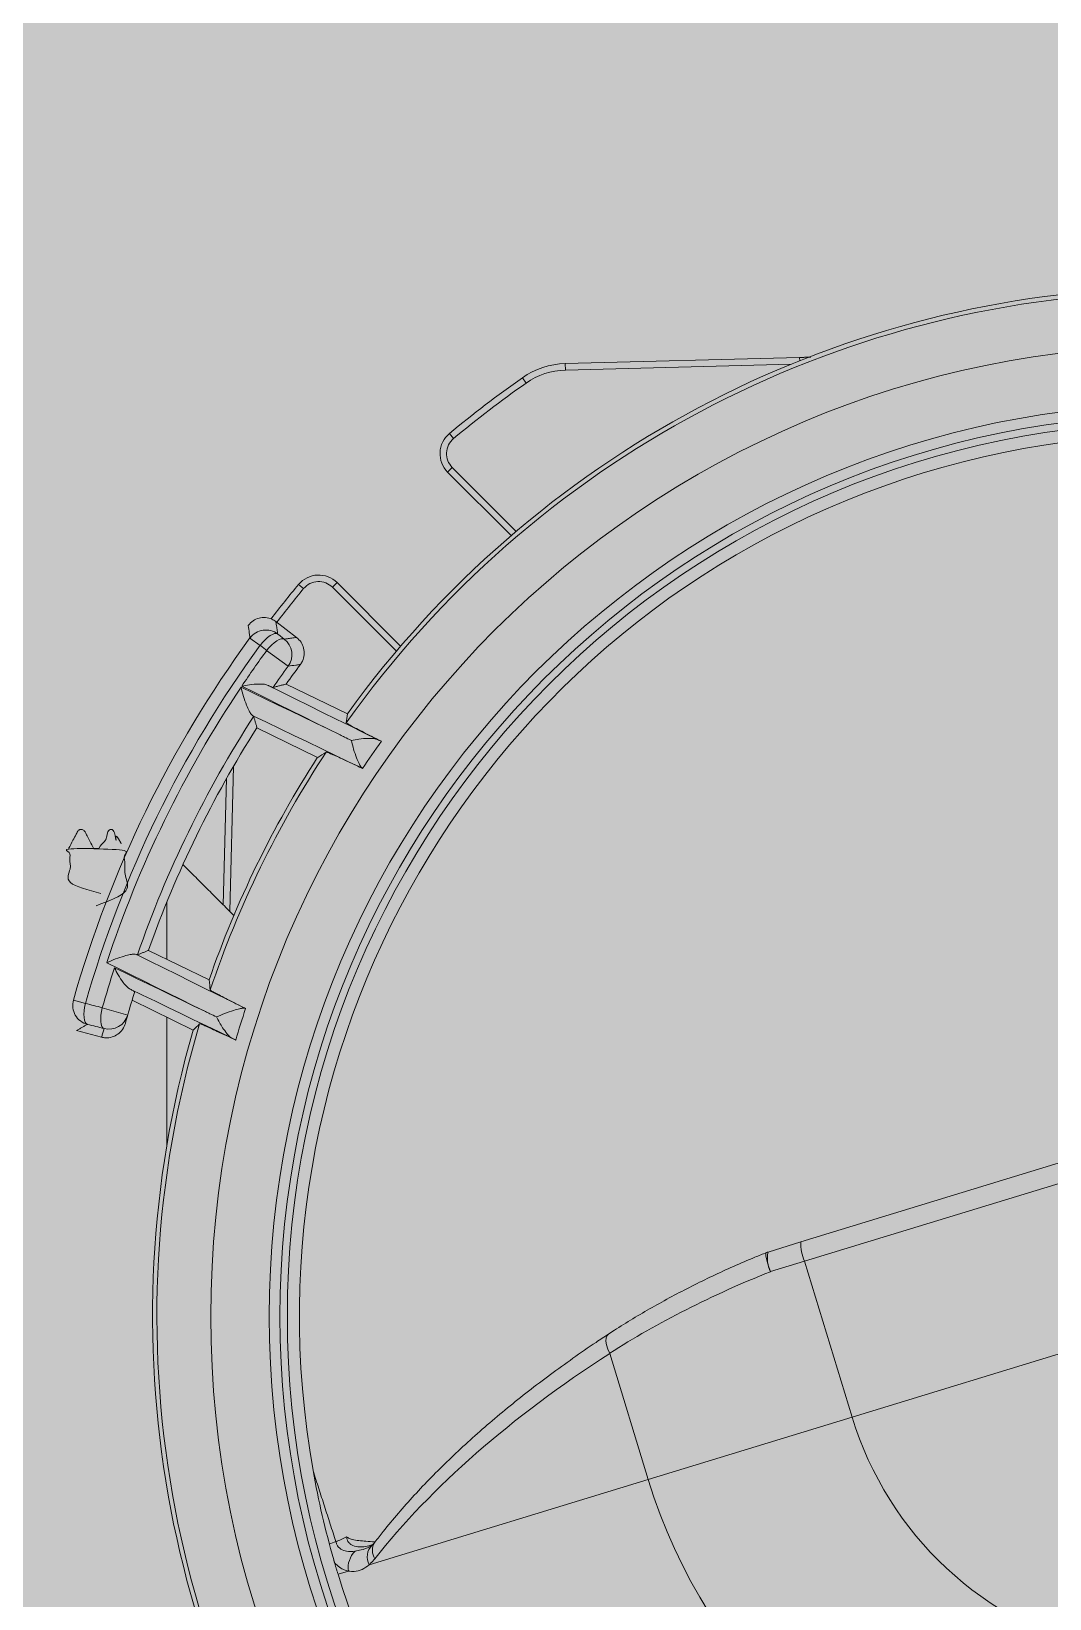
# Model space of a CAD drawing. Header units: millimetres. Extents: x -225363 to 347188, y -782467 to 813415.
# Drawn here: x 28086.5 to 28168.6, y 12948.7 to 13075 of the extents above; entities that cross this region are included whole.
import ezdxf

# ---------------------------------------------------------------- set-up
doc = ezdxf.new("R2010")
doc.units = ezdxf.units.MM
doc.layers.add('Xref SCN', color=8, linetype='Continuous', lineweight=0)
pattern_1 = [(197, (-1424125.8, -442865.07), (-126.479246, -237.872866), [95.25, -285.75]), (287, (-1424185.26, -442833.45), (237.872866, -126.479246), [95.25, -285.75])]

# ---------------------------------------------------------------- blocks, each defined once
blk = doc.blocks.new('Xref SCN')
at = {"layer": 'Xref SCN', "ltscale": 3}
h = blk.add_hatch(dxfattribs=at)
h.set_pattern_fill('CROSS', color=256, scale=30, angle=197)
h.set_pattern_definition(pattern_1)
edge = h.paths.add_edge_path()
edge.add_arc((2267.43, -6082.96), 1150, 110.6378, 180.38556)
edge.add_line((1117.46, -6090.69), (1124.35, -7115.46))
edge.add_arc((2274.33, -7107.72), 1150, 180.38556, 270.38556)
edge.add_line((2282.07, -8257.69), (21549.9, -8127.55))
edge.add_arc((21542.16, -6977.57), 1150, 270.38535, 360.44018)
edge.add_line((22692.14, -6968.74), (22692.17, -2095.91))
edge.add_arc((21542.2, -2104.75), 1150, 0.44039, 90.38556)
edge.add_line((21534.46, -954.77), (6081.87, -1059.02))
edge.add_arc((6089.61, -2209), 1150, 90.38541, 160.13317)
edge.add_arc((-23.55, -0.08), 5350, 290.6378, 340.13331, ccw=False)
edge = h.paths.add_edge_path()
edge.add_arc((21542.2, 18280.17), 1150, 0.44034, 104.36987, ccw=False)
edge.add_line((22692.17, 18289.01), (22692.17, 2403.99))
edge.add_arc((21542.2, 2395.15), 1150, -89.61444, 0.44034, ccw=False)
edge.add_line((21549.94, 1245.18), (6067.06, 1140.93))
edge.add_arc((6059.32, 2290.9), 1150, 200.63777, 270.38553, ccw=False)
edge.add_arc((-23.55, -0.08), 5350, 20.6378, 28.59529)
edge.add_arc((5234.3, 2862.4), 636.56, 160.1438, 208.30764, ccw=False)
edge.add_arc((7788.19, 2340.32), 3237.89, 44.33072, 166.81967, ccw=False)
edge.add_arc((13743.19, 8157.79), 5087.07, 224.33072, 255.06492)
edge.add_arc((13751.05, 8258.78), 5186.7, 255.26847, 275.82448)
edge.add_arc((13743.19, 8157.79), 5087.07, 276.02803, 352.80401)
edge.add_arc((13366.13, 8136.44), 5458.92, 353.52217, 372.96168)
edge.add_arc((13743.19, 8157.79), 5087.07, 13.67983, 75.72665)
edge.add_arc((16202.13, 17226.12), 4310.08, 184.54285, 253.76877, ccw=False)
edge.add_arc((12055.19, 16895.67), 150, 104.4177, 184.1801, ccw=False)
edge.add_line((12017.84, 17040.95), (21256.8, 19394.19))
h = blk.add_hatch(dxfattribs=at)
h.set_pattern_fill('CROSS', color=256, scale=30, angle=197)
h.set_pattern_definition(pattern_1)
edge = h.paths.add_edge_path()
edge.add_line((10158.25, 16567.29), (1851.34, 14451.44))
edge.add_arc((2136.75, 13337.42), 1150, 104.36987, 180.38556)
edge.add_line((986.77, 13329.68), (1035.39, 6105.34))
edge.add_arc((2185.36, 6113.08), 1150, 180.38556, 250.13331)
edge.add_arc((-23.55, -0.08), 5350, 54.44102, 70.13331, ccw=False)
edge.add_arc((3168.42, 4685.79), 343.18, 256.3943, 333.3422)
edge.add_arc((7788.19, 2340.32), 4837.89, 44.33072, 153.06453, ccw=False)
edge.add_arc((13743.19, 8157.79), 3487.07, 224.33072, 435.87878)
edge.add_arc((16212.73, 17236.67), 5922.69, 187.715863, 254.13812, ccw=False)
edge.add_arc((10541.85, 16468.34), 200, 187.6327, 187.7159, ccw=False)
edge.add_arc((10194.95, 16421.85), 150, 7.6327, 104.1621)
edge = h.paths.add_edge_path()
edge.add_arc((-13757.86, 9268.23), 1150, 104.35993, 180.44034)
edge.add_line((-14907.83, 9259.39), (-14907.83, 2149.03))
edge.add_arc((-13757.86, 2157.87), 1150, 180.44034, 270.38556)
edge.add_line((-13750.13, 1007.9), (-6128.96, 1058.86))
edge.add_arc((-6136.7, 2208.82), 1149.99, 270.38591, 340.13367)
edge.add_arc((-23.55, -0.08), 5350, 110.63781, 160.13331, ccw=False)
edge.add_arc((-2314.54, 6082.8), 1150, 290.6378, 360.38556)
edge.add_line((-1164.56, 6090.54), (-1205.64, 12195.07))
edge.add_arc((-2355.62, 12187.33), 1150, 0.38556, 104.35993)
edge.add_line((-2640.83, 13301.4), (-14043.08, 10382.3))
edge = h.paths.add_edge_path()
edge.add_line((-13750.1, -8364.83), (-2217.81, -8287.97))
edge.add_arc((-2225.56, -7138.01), 1149.99, 270.3861, 360.3861)
edge.add_line((-1075.6, -7130.26), (-1082.49, -6105.5))
edge.add_arc((-2232.47, -6113.24), 1150, 0.38556, 70.13331)
edge.add_arc((-23.55, -0.08), 5350, 200.6378, 250.13331, ccw=False)
edge.add_arc((-6106.43, -2291.06), 1150, 20.6378, 90.38556)
edge.add_line((-6114.17, -1141.09), (-13765.59, -1192.05))
edge.add_arc((-13757.84, -2342.01), 1149.99, 90.38614, 180.44099)
edge.add_line((-14907.8, -2350.87), (-14907.83, -7223.7))
edge.add_arc((-13757.86, -7214.86), 1150, 180.44039, 270.38556)
edge.add_arc((-13747.77, -8714.82), 349.99, 90.3818, 90.3856, ccw=False)
blk = doc.blocks.new('23')
at = {"color": 8, "linetype": 'Continuous', "lineweight": 15}
for p, q in [((2951304.16, 1774423.13), (2951303.41, 1774420.23)), ((2951307.68, 1774423.48), (2951307.29, 1774422.1)), ((2951306.8, 1774420.16), (2951305.96, 1774417.22)), ((2951304.21, 1774409.69), (2951307.65, 1774416.73)), ((2951313.4, 1774414.84), (2951309.99, 1774407.85)), ((2951305.69, 1774412.71), (2951290.97, 1774412.71)), ((2951318.99, 1774412.71), (2951312.37, 1774412.71)), ((2951318.63, 1774406.22), (2951333.19, 1774405.84)), ((2951334.57, 1774405.05), (2951317.9, 1774405.49)), ((2951339.02, 1774402.35), (2951335.61, 1774395.36)), ((2951348.5, 1774401.99), (2951349.35, 1774403.15)), ((2951346.11, 1774398.75), (2951347.91, 1774401.23)), ((2951340.62, 1774391.93), (2951344.05, 1774398.97)), ((2951349.42, 1774397.79), (2951351.25, 1774400.17)), ((2951355.04, 1774396.98), (2951355.52, 1774397.55)), ((2951347.83, 1774386.29), (2951355.19, 1774393.65)), ((2951355.19, 1774393.65), (2951355.72, 1774393.12)), ((2951241.96, 1774391.8), (2951241.59, 1774393.01)), ((2951355.72, 1774393.12), (2951348.4, 1774385.8)), ((2951252.51, 1774357.29), (2951242.68, 1774389.42)), ((2951361.13, 1774373.07), (2951368.45, 1774380.39)), ((2951368.98, 1774379.86), (2951361.61, 1774372.5)), ((2951368.98, 1774379.86), (2951368.45, 1774380.39)), ((2951372.3, 1774379.71), (2951372.88, 1774380.19)), ((2951378.69, 1774371.35), (2951379.3, 1774371.78)), ((2951380.18, 1774366.82), (2951380.93, 1774366.84)), ((2951380.87, 1774340.8), (2951380.18, 1774366.82)), ((2951380.93, 1774366.84), (2951381.64, 1774339.86)), ((2951267.02, 1774361.73), (2951252.51, 1774357.29)), ((2951259.69, 1774333.81), (2951252.51, 1774357.29)), ((2951277.62, 1774339.3), (2951276.42, 1774343.22)), ((2951278.68, 1774343.5), (2951279.84, 1774339.73)), ((2951277.62, 1774339.3), (2951259.69, 1774333.81)), ((2951300.78, 1774263.54), (2951277.62, 1774339.3)), ((2951279.84, 1774339.73), (2951302.86, 1774264.43)), ((2951381.25, 1774339.85), (2951381.64, 1774339.86)), ((2951282.85, 1774258.06), (2951259.69, 1774333.81))]:
    blk.add_line(p, q, dxfattribs=at)
at = {"color": 8, "linetype": 'Continuous', "lineweight": 15, "flags": 128}
for points in [[(2951307.29, 1774422.1), (2951306.86, 1774422.19), (2951306.44, 1774422.25), (2951306.04, 1774422.28), (2951305.69, 1774422.26), (2951305.38, 1774422.21), (2951305.14, 1774422.13), (2951304.97, 1774422.02), (2951304.88, 1774421.88)], [(2951307.29, 1774422.1), (2951307.23, 1774421.86), (2951307.16, 1774421.61), (2951307.1, 1774421.37), (2951307.04, 1774421.13), (2951306.98, 1774420.89), (2951306.92, 1774420.64), (2951306.86, 1774420.4), (2951306.8, 1774420.16)], [(2951304.4, 1774419.95), (2951304.46, 1774420.19), (2951304.52, 1774420.43), (2951304.58, 1774420.67), (2951304.64, 1774420.91), (2951304.7, 1774421.15), (2951304.76, 1774421.39), (2951304.82, 1774421.64), (2951304.88, 1774421.88)], [(2951304.4, 1774419.95), (2951304.49, 1774420.09), (2951304.65, 1774420.2), (2951304.89, 1774420.28), (2951305.2, 1774420.33), (2951305.56, 1774420.34), (2951305.95, 1774420.31), (2951306.37, 1774420.25), (2951306.8, 1774420.16)], [(2951325.66, 1774417.97), (2951325.76, 1774418.02), (2951326.24, 1774418.29), (2951326.51, 1774418.47), (2951326.53, 1774418.56), (2951326.43, 1774418.58), (2951326.26, 1774418.58), (2951326.13, 1774418.57), (2951326.1, 1774418.58), (2951326.09, 1774418.58), (2951326.09, 1774418.58), (2951326.09, 1774418.58), (2951326.09, 1774418.58), (2951326.09, 1774418.58), (2951326.09, 1774418.58), (2951326.09, 1774418.58), (2951326.09, 1774418.58), (2951326.1, 1774418.58), (2951326.1, 1774418.58), (2951326.1, 1774418.58), (2951326.1, 1774418.58), (2951326.1, 1774418.58), (2951326.12, 1774418.59), (2951326.17, 1774418.6), (2951326.36, 1774418.63), (2951326.61, 1774418.68), (2951326.91, 1774418.76), (2951327.09, 1774418.82), (2951327.21, 1774418.9), (2951327.28, 1774418.97), (2951327.31, 1774419.03), (2951327.32, 1774419.09), (2951327.32, 1774419.14), (2951327.32, 1774419.17), (2951327.32, 1774419.2), (2951327.31, 1774419.22), (2951327.31, 1774419.25), (2951327.28, 1774419.32), (2951327.24, 1774419.38), (2951327.17, 1774419.45), (2951327.04, 1774419.51), (2951326.92, 1774419.54), (2951326.75, 1774419.58), (2951326.55, 1774419.62), (2951326.41, 1774419.66), (2951326.27, 1774419.7), (2951326.21, 1774419.73), (2951326.18, 1774419.74), (2951326.15, 1774419.75), (2951326.13, 1774419.76), (2951326.12, 1774419.77), (2951326.11, 1774419.78), (2951326.09, 1774419.78), (2951326.07, 1774419.8), (2951326.04, 1774419.81), (2951325.99, 1774419.85), (2951325.95, 1774419.88), (2951325.83, 1774420), (2951325.71, 1774420.13), (2951325.58, 1774420.26), (2951325.39, 1774420.41), (2951325.11, 1774420.57), (2951325.11, 1774420.57)], [(2951306.36, 1774408.29), (2951307.06, 1774409.72), (2951307.77, 1774411.14), (2951308.48, 1774412.56), (2951309.18, 1774413.98), (2951309.88, 1774415.4), (2951310.58, 1774416.82), (2951311.28, 1774418.23), (2951311.98, 1774419.64)], [(2951311.38, 1774418.76), (2951310.76, 1774417.45), (2951310.13, 1774416.15), (2951309.51, 1774414.85), (2951308.88, 1774413.54), (2951308.25, 1774412.23), (2951307.62, 1774410.92), (2951306.99, 1774409.6), (2951306.36, 1774408.29)], [(2951303.3, 1774405.22), (2951304.01, 1774406.7), (2951304.72, 1774408.17), (2951305.42, 1774409.64), (2951306.13, 1774411.11), (2951306.83, 1774412.58), (2951307.54, 1774414.04), (2951308.24, 1774415.51), (2951308.94, 1774416.96)], [(2951312.93, 1774416.22), (2951312.16, 1774414.67), (2951311.38, 1774413.11), (2951310.61, 1774411.54), (2951309.83, 1774409.98), (2951309.06, 1774408.41), (2951308.28, 1774406.84), (2951307.5, 1774405.26), (2951306.72, 1774403.69)], [(2951343.68, 1774404.18), (2951343, 1774402.76), (2951342.31, 1774401.34), (2951341.63, 1774399.92), (2951340.95, 1774398.49), (2951340.26, 1774397.06), (2951339.57, 1774395.63), (2951338.88, 1774394.2), (2951338.19, 1774392.76)], [(2951338.19, 1774392.76), (2951338.9, 1774394.19), (2951339.6, 1774395.61), (2951340.31, 1774397.03), (2951341.01, 1774398.45), (2951341.71, 1774399.86), (2951342.41, 1774401.27), (2951343.11, 1774402.68), (2951343.81, 1774404.09)], [(2951334.35, 1774390.21), (2951335.11, 1774391.8), (2951335.87, 1774393.38), (2951336.63, 1774394.96), (2951337.39, 1774396.54), (2951338.14, 1774398.11), (2951338.9, 1774399.69), (2951339.65, 1774401.26), (2951340.4, 1774402.82)], [(2951343.9, 1774401.06), (2951343.13, 1774399.5), (2951342.35, 1774397.93), (2951341.57, 1774396.36), (2951340.79, 1774394.79), (2951340.01, 1774393.21), (2951339.23, 1774391.63), (2951338.45, 1774390.05), (2951337.66, 1774388.46)], [(2951347.91, 1774401.23), (2951347.98, 1774401.32), (2951348.06, 1774401.42), (2951348.13, 1774401.52), (2951348.21, 1774401.61), (2951348.28, 1774401.71), (2951348.36, 1774401.8), (2951348.43, 1774401.9), (2951348.5, 1774401.99)], [(2951347.91, 1774401.23), (2951348.25, 1774400.95), (2951348.55, 1774400.65), (2951348.81, 1774400.36), (2951349.03, 1774400.07), (2951349.18, 1774399.8), (2951349.26, 1774399.56), (2951349.27, 1774399.36), (2951349.22, 1774399.2)], [(2951349.81, 1774399.96), (2951349.87, 1774400.12), (2951349.85, 1774400.32), (2951349.77, 1774400.56), (2951349.62, 1774400.83), (2951349.41, 1774401.12), (2951349.15, 1774401.42), (2951348.84, 1774401.71), (2951348.5, 1774401.99)], [(2951349.81, 1774399.96), (2951349.73, 1774399.87), (2951349.66, 1774399.77), (2951349.59, 1774399.68), (2951349.51, 1774399.58), (2951349.44, 1774399.49), (2951349.36, 1774399.39), (2951349.29, 1774399.3), (2951349.22, 1774399.2)], [(2951267.02, 1774361.73), (2951267.5, 1774361.96), (2951267.98, 1774362.11), (2951268.41, 1774362.17), (2951268.79, 1774362.14), (2951269.08, 1774362.02), (2951269.24, 1774361.86)], [(2951276.42, 1774343.22), (2951276.94, 1774343.41), (2951277.44, 1774343.57), (2951277.88, 1774343.69), (2951278.24, 1774343.75), (2951278.49, 1774343.75), (2951278.61, 1774343.7), (2951278.62, 1774343.68)]]:
    blk.add_lwpolyline(points, dxfattribs=at)
at = {"color": 8, "linetype": 'Continuous', "lineweight": 15}
for radius in [111.73, 105, 103.76, 102.91]:
    blk.add_circle((2951271.27, 1774295.94), radius, dxfattribs=at)
for centre, radius, start, end in [((2951307.06, 1774421.31), 2.25, 74.0864, 165.4789), ((2951271.27, 1774295.94), 131.2, 53.9347, 74.0653), ((2951271.27, 1774295.94), 132.64, 53.9347, 74.0653), ((2951269.09, 1774296.5), 128.4, 74.0371, 74.4961), ((2951306.58, 1774419.39), 2.25, 165.4953, 254.0329), ((2951271.27, 1774295.94), 129.2, 71.9113, 74.0371), ((2951271.27, 1774295.94), 130.23, 56.2194, 71.7806), ((2951271.27, 1774295.94), 126.15, 74.0371, 74.4958), ((2951271.27, 1774295.94), 126.15, 72.7647, 74.0371), ((2951271.27, 1774295.94), 127.17, 57.1029, 70.8971), ((2951271.27, 1774295.94), 126.15, 57.514, 70.486), ((2951271.27, 1774295.94), 117.93, 73.4027, 126.5973), ((2951271.27, 1774295.94), 118.43, 73.8456, 126.1544), ((2951271.27, 1774295.94), 117.93, 56.5786, 71.4214), ((2951271.27, 1774295.94), 118.43, 57.0889, 70.9111), ((2951271.27, 1774295.94), 113.4, 71.7887, 73.713), ((2951271.27, 1774295.94), 130.23, 53.9483, 56.1484), ((2951348.02, 1774401.33), 2.25, 322.5211, 53.9136), ((2951271.27, 1774295.94), 127.17, 53.9483, 55.3034), ((2951271.27, 1774295.94), 132, 50.3376, 52.5306), ((2951271.27, 1774295.94), 126.15, 53.5039, 54.7627), ((2951347.43, 1774400.57), 2.25, 233.9681, 322.4802), ((2951271.27, 1774295.94), 131.25, 50.3376, 52.5), ((2951271.27, 1774295.94), 101.51, 293.9292, 100.0708), ((2951353.6, 1774395.24), 2.25, 315, 50.3376), ((2951353.6, 1774395.24), 3, 315, 50.3376), ((2951271.27, 1774295.94), 101.51, 100.0708, 106.0103), ((2951129.39, 1774356.49), 121.63, 17.5913, 17.9714), ((2950640.08, 1774110.81), 667.9, 24.90114, 25.01596), ((2951271.27, 1774295.94), 101.51, 107, 287), ((2951242.37, 1774389.22), 2.62, 44.387, 99.0829), ((2951271.27, 1774295.94), 117.93, 1.4027, 54.5973), ((2951271.27, 1774295.94), 118.43, 1.8456, 54.1544), ((2951243.59, 1774387.75), 1.9, 44.5557, 118.5201), ((2951271.27, 1774295.94), 113.4, 54.287, 56.2113), ((2951244.33, 1774387.36), 1.7, 56.0029, 124.393), ((2951370.57, 1774378.27), 3, 39.6624, 135), ((2951370.57, 1774378.27), 2.25, 39.6624, 135), ((2951271.27, 1774295.94), 131.25, 35.0684, 39.6624), ((2951271.27, 1774295.94), 132, 35.0684, 39.6624), ((2951371.94, 1774366.61), 9, 1.5, 35.0684), ((2951371.94, 1774366.61), 8.25, 1.5, 35.0684), ((2951271.27, 1774295.94), 64.16, 107, 287), ((2951277.97, 1774339.99), 3.58, 78.5401, 115.7739), ((2951276.53, 1774342.84), 2.25, 17, 21.8949), ((2951279.76, 1774334.18), 5.55, 89.2393, 112.7499), ((2951271.27, 1774295.94), 39.61, 107, 287)]:
    blk.add_arc(centre, radius, start, end, dxfattribs=at)
for centre, major_axis, ratio, start_param, end_param in [((2951206.38, 1774327.58), (129.78, -63.3), 0.866047, 1.195522, 1.202828), ((2951346.48, 1774259.25), (150.45, -73.38), 0.866047, 2.19579, 2.20305), ((2951196.05, 1774332.62), (150.45, -73.38), 0.866047, 0.938543, 0.945803), ((2951336.15, 1774264.29), (129.78, -63.3), 0.866047, 1.938764, 1.94607), ((2951241.85, 1774297.56), (-30.7, 100.41), 0.475694, 5.25266, 5.685198), ((2951253.02, 1774325.18), (-17.54, 57.38), 0.467882, 4.886774, 5.25266)]:
    blk.add_ellipse(centre, major_axis=major_axis, ratio=ratio, start_param=start_param, end_param=end_param, dxfattribs=at)
for points, knots in [([(2951319.95, 1774420.32), (2951320.34, 1774421.8), (2951321.11, 1774424.74), (2951322.84, 1774423.61), (2951323.94, 1774424.05), (2951324.72, 1774423.66), (2951325.12, 1774425.03), (2951325.12, 1774422.01), (2951325.11, 1774420.56)], [0, 0, 0, 0, 0.172574, 0.343435, 0.508295, 0.674299, 0.843913, 1, 1, 1, 1]), ([(2951325.1, 1774421.14), (2951325.39, 1774421.29), (2951325.89, 1774421.55), (2951326.51, 1774421.87), (2951326.88, 1774422.07), (2951327.06, 1774422.15), (2951327.1, 1774422.18), (2951327.14, 1774422.21), (2951327.21, 1774422.27), (2951327.29, 1774422.4), (2951327.32, 1774422.53), (2951327.32, 1774422.63), (2951327.31, 1774422.66), (2951327.31, 1774422.68), (2951327.31, 1774422.7), (2951327.3, 1774422.75), (2951327.27, 1774422.82), (2951327.19, 1774422.94), (2951327, 1774423.05), (2951326.63, 1774423.24), (2951325.99, 1774423.58), (2951325.43, 1774423.87), (2951325.11, 1774424.04)], [0, 0, 0, 0, 0.160323, 0.2769, 0.350116, 0.371005, 0.378033, 0.383468, 0.411422, 0.451417, 0.503861, 0.518878, 0.526645, 0.530643, 0.534713, 0.541815, 0.564939, 0.598268, 0.638379, 0.687218, 0.819264, 1, 1, 1, 1]), ([(2951304.99, 1774417.5), (2951304.75, 1774417.59), (2951304.28, 1774417.77), (2951303.73, 1774418.33), (2951303.39, 1774419.01), (2951303.3, 1774419.68), (2951303.38, 1774420.08), (2951303.41, 1774420.23)], [0, 0, 0, 0, 0.217154, 0.434309, 0.651448, 0.868556, 1, 1, 1, 1]), ([(2951325.08, 1774421.14), (2951325.05, 1774419.65), (2951325.01, 1774416.81), (2951324.35, 1774417.81), (2951323.36, 1774417.44), (2951322.06, 1774417.72), (2951320.12, 1774416.62), (2951319.08, 1774419.41), (2951318.53, 1774420.88)], [0, 0, 0, 0, 0.181158, 0.343794, 0.500717, 0.658729, 0.820178, 1, 1, 1, 1]), ([(2951308.94, 1774416.96), (2951309.02, 1774417.08), (2951309.2, 1774417.35), (2951309.78, 1774417.83), (2951310.54, 1774418.31), (2951311.12, 1774418.62), (2951311.38, 1774418.75), (2951311.38, 1774418.76)], [0, 0, 0, 0, 0.170081, 0.392299, 0.721342, 0.996397, 1, 1, 1, 1]), ([(2951311.98, 1774419.64), (2951311.98, 1774419.64), (2951312.13, 1774419.32), (2951312.42, 1774418.65), (2951312.74, 1774417.7), (2951312.92, 1774416.97), (2951312.98, 1774416.47), (2951312.95, 1774416.31), (2951312.93, 1774416.22)], [0, 0, 0, 0, 0.002787, 0.26141, 0.515351, 0.708934, 0.854212, 1, 1, 1, 1]), ([(2951308.94, 1774416.96), (2951308.9, 1774416.89), (2951308.78, 1774416.66), (2951308.67, 1774416.46), (2951308.65, 1774416.43), (2951308.64, 1774416.42)], [0, 0, 0, 0, 0.239337, 0.690813, 1, 1, 1, 1]), ([(2951303.07, 1774404.79), (2951303.25, 1774405.17), (2951303.62, 1774405.95), (2951304.08, 1774406.94), (2951304.46, 1774407.77), (2951304.74, 1774408.39), (2951304.91, 1774408.8), (2951304.96, 1774408.94), (2951304.95, 1774408.96), (2951304.95, 1774408.96)], [0, 0, 0, 0, 0.1593881, 0.3233529, 0.4827564, 0.6468658, 0.8048104, 0.9673994, 1, 1, 1, 1]), ([(2951306.36, 1774408.29), (2951306.27, 1774408.12), (2951306.07, 1774407.69), (2951305.86, 1774407.27), (2951305.74, 1774407.01)], [0, 0, 0, 0, 0.39905, 1, 1, 1, 1]), ([(2951308.84, 1774407.73), (2951308.82, 1774407.7), (2951308.78, 1774407.66), (2951308.58, 1774407.3), (2951308.28, 1774406.74), (2951307.88, 1774405.98), (2951307.4, 1774405.04), (2951306.99, 1774404.23), (2951306.75, 1774403.74), (2951306.71, 1774403.66)], [0, 0, 0, 0, 0.158148, 0.320902, 0.479044, 0.641731, 0.800649, 0.964099, 1, 1, 1, 1]), ([(2951305.74, 1774407.01), (2951305.32, 1774406.78), (2951304.65, 1774406.42), (2951303.88, 1774405.87), (2951303.47, 1774405.5), (2951303.35, 1774405.3), (2951303.3, 1774405.22)], [0, 0, 0, 0, 0.437031, 0.694538, 0.883317, 1, 1, 1, 1]), ([(2951306.72, 1774403.69), (2951306.73, 1774403.76), (2951306.76, 1774403.91), (2951306.68, 1774404.4), (2951306.49, 1774405.11), (2951306.16, 1774406.04), (2951305.88, 1774406.69), (2951305.74, 1774407.01)], [0, 0, 0, 0, 0.147538, 0.294572, 0.489584, 0.743705, 1, 1, 1, 1]), ([(2951303.07, 1774404.79), (2951303.11, 1774404.86), (2951303.17, 1774404.96), (2951303.27, 1774405.16), (2951303.3, 1774405.22)], [0, 0, 0, 0, 0.71631, 1, 1, 1, 1]), ([(2951340.4, 1774402.82), (2951340.46, 1774402.89), (2951340.56, 1774403.02), (2951341, 1774403.28), (2951341.69, 1774403.58), (2951342.63, 1774403.91), (2951343.33, 1774404.1), (2951343.67, 1774404.18), (2951343.68, 1774404.18)], [0, 0, 0, 0, 0.1457879, 0.2910662, 0.4846494, 0.7385902, 0.9972134, 1, 1, 1, 1]), ([(2951343.81, 1774404.09), (2951343.81, 1774404.09), (2951343.87, 1774403.8), (2951343.98, 1774403.16), (2951344.06, 1774402.26), (2951344.05, 1774401.5), (2951343.95, 1774401.2), (2951343.9, 1774401.06)], [0, 0, 0, 0, 0.0036047, 0.2786531, 0.6075509, 0.8298148, 1, 1, 1, 1]), ([(2951349.35, 1774403.15), (2951349.39, 1774403.16), (2951349.57, 1774403.18), (2951350.06, 1774403.25), (2951350.5, 1774403.31), (2951350.8, 1774403.35)], [0, 0, 0, 0, 0.077365, 0.386827, 1, 1, 1, 1]), ([(2951350.8, 1774403.35), (2951350.99, 1774403.18), (2951351.36, 1774402.83), (2951351.68, 1774402.12), (2951351.74, 1774401.36), (2951351.58, 1774400.68), (2951351.34, 1774400.32), (2951351.25, 1774400.17)], [0, 0, 0, 0, 0.212401, 0.424803, 0.637169, 0.849518, 1, 1, 1, 1]), ([(2951343.66, 1774400.5), (2951343.66, 1774400.52), (2951343.68, 1774400.58), (2951343.8, 1774400.85), (2951343.89, 1774401.03), (2951343.9, 1774401.06)], [0, 0, 0, 0, 0.453983, 0.907851, 1, 1, 1, 1]), ([(2951346.3, 1774397.35), (2951346.29, 1774397.39), (2951346.27, 1774397.57), (2951346.2, 1774398.03), (2951346.15, 1774398.47), (2951346.11, 1774398.75)], [0, 0, 0, 0, 0.0768728, 0.3843639, 1, 1, 1, 1]), ([(2951349.42, 1774397.79), (2951349.24, 1774397.6), (2951348.9, 1774397.23), (2951348.18, 1774396.93), (2951347.42, 1774396.88), (2951346.76, 1774397.04), (2951346.42, 1774397.27), (2951346.3, 1774397.35)], [0, 0, 0, 0, 0.217128, 0.434257, 0.651351, 0.86843, 1, 1, 1, 1]), ([(2951241.96, 1774391.8), (2951241.96, 1774391.8), (2951241.99, 1774391.97), (2951242.09, 1774392.31), (2951242.38, 1774392.86), (2951242.72, 1774393.22), (2951242.9, 1774393.41)], [0, 0, 0, 0, 0.004907, 0.318523, 0.638801, 1, 1, 1, 1]), ([(2951245.33, 1774393.25), (2951245.22, 1774393.22), (2951245.05, 1774393.17), (2951244.77, 1774393.02), (2951244.6, 1774392.85), (2951244.36, 1774392.51), (2951244.17, 1774391.92), (2951244.21, 1774391.38), (2951244.24, 1774391.05)], [0, 0, 0, 0, 0.102183, 0.157378, 0.293504, 0.341895, 0.60229, 1, 1, 1, 1]), ([(2951336.22, 1774394.37), (2951336.22, 1774394.34), (2951336.21, 1774394.28), (2951336.05, 1774393.9), (2951335.8, 1774393.33), (2951335.44, 1774392.54), (2951334.96, 1774391.52), (2951334.56, 1774390.66), (2951334.33, 1774390.18)], [0, 0, 0, 0, 0.160546, 0.318185, 0.480358, 0.638713, 0.801591, 1, 1, 1, 1]), ([(2951242.68, 1774389.42), (2951242.49, 1774389.69), (2951242.1, 1774390.23), (2951241.87, 1774391.04), (2951241.93, 1774391.58), (2951241.96, 1774391.8)], [0, 0, 0, 0, 0.366239, 0.743471, 1, 1, 1, 1]), ([(2951245, 1774389.04), (2951244.91, 1774389.31), (2951244.76, 1774389.8), (2951244.72, 1774390.56), (2951244.81, 1774391.16), (2951245.06, 1774391.61), (2951245.33, 1774391.86), (2951245.63, 1774391.99), (2951245.81, 1774392.02), (2951245.89, 1774392.03)], [0, 0, 0, 0, 0.252578, 0.449732, 0.681307, 0.778023, 0.875671, 0.946691, 1, 1, 1, 1]), ([(2951245.89, 1774392.03), (2951245.89, 1774392.03), (2951245.88, 1774392.01), (2951245.83, 1774391.93), (2951245.72, 1774391.73), (2951245.55, 1774391.28), (2951245.45, 1774390.61), (2951245.39, 1774389.74), (2951245.34, 1774389.14), (2951245.31, 1774388.8)], [0, 0, 0, 0, 0.003487, 0.021794, 0.080308, 0.207958, 0.449824, 0.695587, 1, 1, 1, 1]), ([(2951337.57, 1774391.48), (2951337.23, 1774391.4), (2951336.54, 1774391.23), (2951335.61, 1774390.91), (2951334.93, 1774390.62), (2951334.5, 1774390.38), (2951334.4, 1774390.27), (2951334.35, 1774390.21)], [0, 0, 0, 0, 0.256295, 0.510416, 0.705428, 0.852462, 1, 1, 1, 1]), ([(2951337.46, 1774388.01), (2951337.64, 1774388.38), (2951338.02, 1774389.13), (2951338.51, 1774390.1), (2951338.94, 1774390.92), (2951339.26, 1774391.54), (2951339.51, 1774391.98), (2951339.56, 1774392.03), (2951339.59, 1774392.07)], [0, 0, 0, 0, 0.1536, 0.314836, 0.480882, 0.639818, 0.803461, 1, 1, 1, 1]), ([(2951337.57, 1774391.48), (2951337.7, 1774391.74), (2951337.9, 1774392.17), (2951338.11, 1774392.59), (2951338.19, 1774392.76)], [0, 0, 0, 0, 0.60095, 1, 1, 1, 1]), ([(2951337.66, 1774388.46), (2951337.7, 1774388.59), (2951337.8, 1774388.89), (2951337.81, 1774389.64), (2951337.73, 1774390.55), (2951337.62, 1774391.19), (2951337.57, 1774391.48)], [0, 0, 0, 0, 0.169285, 0.391747, 0.72416, 1, 1, 1, 1]), ([(2951244.24, 1774391.05), (2951244.29, 1774390.82), (2951244.4, 1774390.25), (2951244.59, 1774389.68), (2951244.77, 1774389.36), (2951244.77, 1774389.35)], [0, 0, 0, 0, 0.392473, 0.983132, 1, 1, 1, 1]), ([(2951244.95, 1774389.09), (2951244.94, 1774389.09), (2951244.86, 1774389.18), (2951244.8, 1774389.29), (2951244.78, 1774389.34), (2951244.77, 1774389.35)], [0, 0, 0, 0, 0.048922, 0.8226876, 1, 1, 1, 1]), ([(2951245.28, 1774388.77), (2951245.26, 1774388.79), (2951245.11, 1774388.9), (2951245.02, 1774389), (2951244.95, 1774389.09)], [0, 0, 0, 0, 0.165309, 1, 1, 1, 1]), ([(2951269.24, 1774361.86), (2951268.92, 1774362.34), (2951268, 1774363.74), (2951266.45, 1774365.99), (2951264.57, 1774368.58), (2951262.67, 1774371.09), (2951260.74, 1774373.52), (2951258.77, 1774375.85), (2951256.78, 1774378.1), (2951254.77, 1774380.25), (2951252.74, 1774382.3), (2951250.68, 1774384.25), (2951248.61, 1774386.09), (2951246.81, 1774387.59), (2951245.7, 1774388.45), (2951245.28, 1774388.77)], [0, 0, 0, 0, 0.042066, 0.122231, 0.20278, 0.283792, 0.365281, 0.447254, 0.529719, 0.61268, 0.696137, 0.780088, 0.864526, 0.949441, 1, 1, 1, 1]), ([(2951337.66, 1774388.46), (2951337.62, 1774388.38), (2951337.53, 1774388.18), (2951337.49, 1774388.08), (2951337.46, 1774388.01)], [0, 0, 0, 0, 0.390858, 1, 1, 1, 1]), ([(2951278.62, 1774343.68), (2951278.44, 1774344.12), (2951277.92, 1774345.4), (2951277.03, 1774347.48), (2951275.92, 1774349.9), (2951274.76, 1774352.28), (2951273.55, 1774354.6), (2951272.3, 1774356.87), (2951271.01, 1774359.07), (2951269.98, 1774360.72), (2951269.39, 1774361.64), (2951269.24, 1774361.86)], [0, 0, 0, 0, 0.066159, 0.191909, 0.318073, 0.444788, 0.57214, 0.70021, 0.829073, 0.958801, 1, 1, 1, 1])]:
    blk.add_open_spline(points, degree=3, knots=knots, dxfattribs=at)
for points in [[(2951304.88, 1774421.88), (2951304.16, 1774423.13)], [(2951325.12, 1774420.56), (2951325.12, 1774421.15)], [(2951312.88, 1774416.11), (2951312.93, 1774416.22)], [(2951312.88, 1774416.11), (2951313.4, 1774414.84)], [(2951317.41, 1774405), (2951323.27, 1774410.87)], [(2951306.72, 1774403.69), (2951306.71, 1774403.66)], [(2951340.34, 1774402.72), (2951339.02, 1774402.35)], [(2951340.4, 1774402.82), (2951340.34, 1774402.72)], [(2951343.66, 1774400.5), (2951344.05, 1774398.97)], [(2951349.22, 1774399.2), (2951349.42, 1774397.79)], [(2951351.25, 1774400.17), (2951349.81, 1774399.96)], [(2951253.51, 1774395.89), (2951245.33, 1774393.25)], [(2951241.59, 1774393.01), (2951242.9, 1774393.41)], [(2951242.9, 1774393.41), (2951243.27, 1774393.51)], [(2951334.33, 1774390.18), (2951334.35, 1774390.21)], [(2951243.37, 1774388.77), (2951242.68, 1774389.42)], [(2951381.64, 1774339.86), (2951381.67, 1774338.58)]]:
    blk.add_open_spline(points, degree=1, dxfattribs=at)
blk = doc.blocks.new('PMBCB')
h = blk.add_hatch()
h.set_pattern_fill('BTCT2', color=8, scale=30, pattern_type=2)
h.set_pattern_definition([(50, (-27194.2, -11189.96), (215.17805, -18.8256), [22.5, -247.5]), (355, (-27194.2, -11189.96), (-41.6254, 225.6576), [18, -198]), (100.4514, (-27176.26, -11191.53), (173.5528, 206.8319), [19.122, -210.3426]), (46.1842, (-27194.2, -11129.96), (320.1723, -49.6557), [33.75, -371.25]), (96.6356, (-27167.5, -11134.1), (280.3988, 292.2354), [28.683, -315.514]), (351.1842, (-27194.2, -11129.96), (280.3986, 292.2356), [27, -297]), (21, (-27164.2, -11144.96), (179.0721, -120.7857), [22.5, -247.5]), (326, (-27164.2, -11144.96), (72.9946, 217.545), [18, -198]), (71.4514, (-27149.27, -11155.03), (252.0668, 96.7591), [19.122, -210.3426]), (37.5, (-27194.194, -11189.96), (3.64796, 99.86816), [0, -195.6, 0, -201, 0, -198.75]), (7.5, (-27194.19, -11189.96), (78.92086, 118.3235), [0, -114.6, 0, -191.1, 0, -75.75]), (327.5, (-27261.094, -11189.96), (160.14673, -6.76646), [0, -75, 0, -234, 0, -310.5]), (317.5, (-27291.1, -11189.96), (174.95585, 30.0315), [0, -97.5, 0, -155.4, 0, -220.5]), (45, (-27194.19, -11189.96), (-63.6396, 63.6396), []), (45, (-27194.19, -11168.96), (-63.6396, 63.6396), [])])
h.paths.add_polyline_path([(6600, 2700), (-2900, 2700), (-2900, -200), (6600, -200)])
h.paths.add_polyline_path([(5000, 2500), (5000, 0), (0, 0), (0, 2500)], flags=16)
h.paths.add_polyline_path([(5200, 2500), (6400, 2500), (6400, 0), (5200, 0)], flags=16)
h.paths.add_polyline_path([(-200, 2500), (-200, 0), (-2700, 0), (-2700, 2500)], flags=16)
h.paths.add_polyline_path([(5350.97, 389.34), (6075.73, 389.34), (6075.73, 539.34), (5350.97, 539.34)], flags=0)
h.paths.add_polyline_path([(5451.74, 547.35), (5986.02, 547.35), (5986.02, 775.92), (5451.74, 775.92)], flags=0)
h.paths.add_polyline_path([(4155.05, 389.34), (4879.81, 389.34), (4879.81, 539.34), (4155.05, 539.34)], flags=0)
h.paths.add_polyline_path([(4255.82, 547.35), (4790.11, 547.35), (4790.11, 775.92), (4255.82, 775.92)], flags=0)
h.paths.add_polyline_path([(-1032.12, 389.34), (-307.36, 389.34), (-307.36, 539.34), (-1032.12, 539.34)], flags=0)
h.paths.add_polyline_path([(-931.35, 547.35), (-397.07, 547.35), (-397.07, 775.92), (-931.35, 775.92)], flags=0)
at = {"xscale": 0.7000000000000017, "yscale": 0.7000000000000017, "zscale": 0.7000000000000017, "rotation": 90}
blk.add_blockref('23', (1242777.15, -2063922.03), dxfattribs=at)

msp = doc.modelspace()

# ---------------------------------------------------------------- block references
msp.add_blockref('Xref SCN', (18946.53, 15698.98))

# ---------------------------------------------------------------- next in the draw order: block references
msp.add_blockref('PMBCB', (27409.22, 11003.61))

doc.saveas('drawing.dxf')
